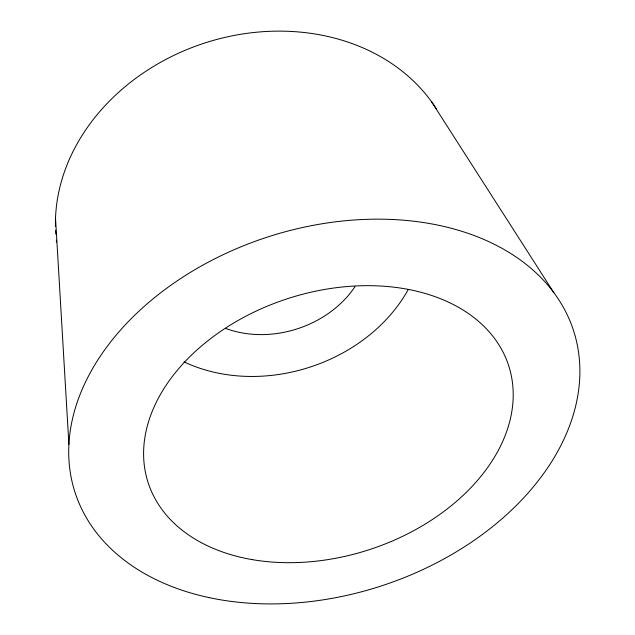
<?xml version="1.0" encoding="UTF-8"?>
<svg xmlns="http://www.w3.org/2000/svg" width="635" height="635" viewBox="0 0 635 635"><rect width="100%" height="100%" fill="white"/><g stroke="black" fill="none" stroke-linecap="round" stroke-linejoin="round"><path stroke-width="0.95" d="M431.316 101.394L553.799 292.6M55.523 218.194L68.897 444.325M56.586 242.094A204.732 169.926 -18 0 1 56.348 240.133M55.793 234.212A204.732 169.926 -18 0 1 55.562 230.227M55.443 226.227A204.732 169.926 -18 0 1 208.137 41.942A204.732 169.926 -18 0 1 436.372 108.807M354.965 286.687A96.71 77.724 -18 0 1 225.584 328.366M408.242 289.536A155.123 124.984 -18 0 1 184.007 361.871M209.225 597.638A262.049 183.491 -18 0 0 579.477 360.712A262.049 183.491 -18 0 0 184.182 276.257A262.049 183.491 -18 0 0 209.225 597.638M251.952 559.578A189.532 131.985 -18 0 0 512.342 381.762A189.532 131.985 -18 0 0 220.916 331.184A189.532 131.985 -18 0 0 251.952 559.578"/></g></svg>
